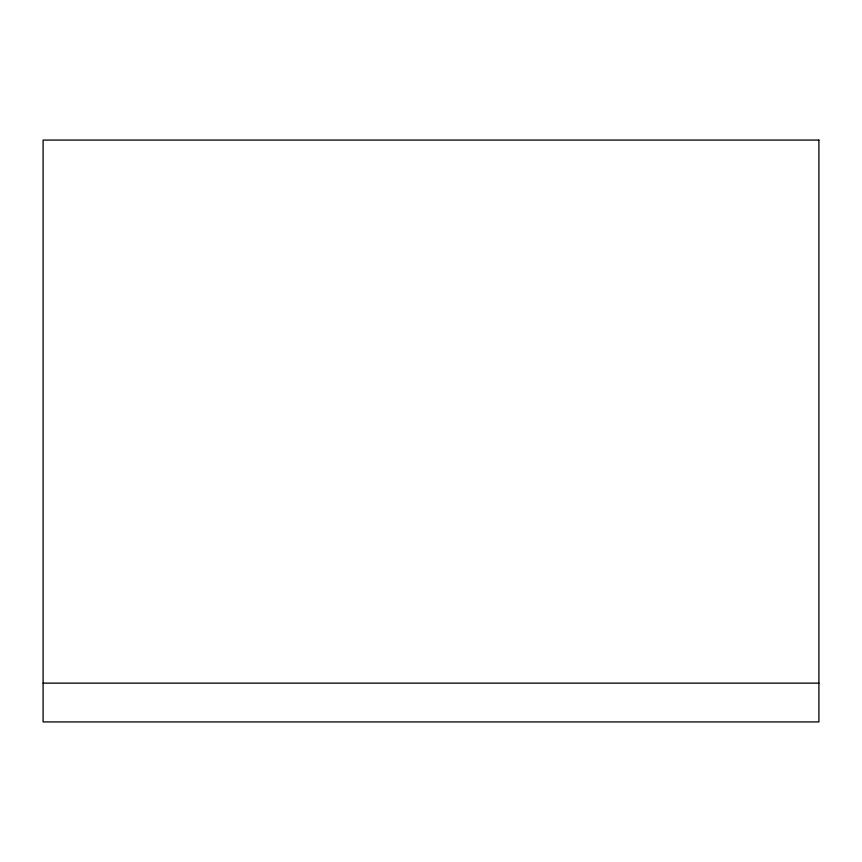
<?xml version="1.0" encoding="UTF-8"?>
<svg xmlns="http://www.w3.org/2000/svg" width="862" height="862" viewBox="0 0 862 862"><rect width="100%" height="100%" fill="white"/><g stroke="black" fill="none" stroke-linecap="round" stroke-linejoin="round"><path stroke-width="1.29" d="M43.1 683.135L818.9 683.135M818.9 140.075L43.1 140.075L43.1 721.925L818.9 721.925L818.9 140.075"/></g></svg>
